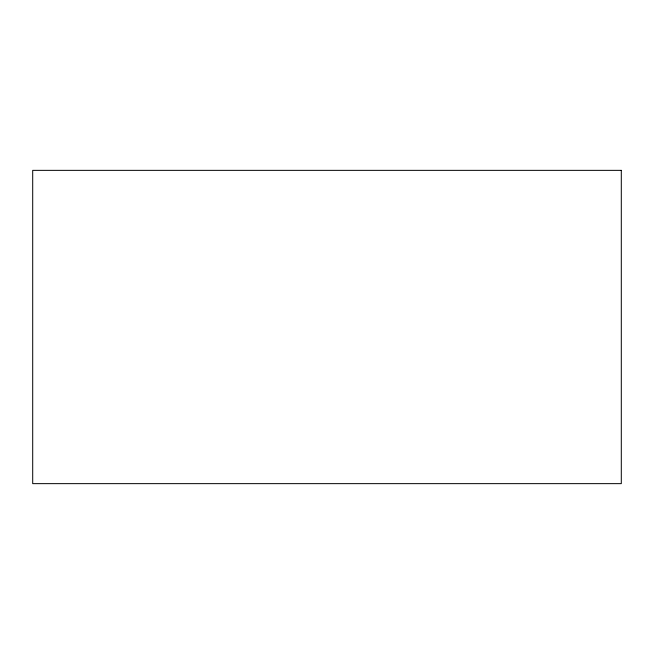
<?xml version="1.0" encoding="UTF-8"?>
<svg xmlns="http://www.w3.org/2000/svg" width="654" height="654" viewBox="0 0 654 654"><rect width="100%" height="100%" fill="white"/><g stroke="black" fill="none" stroke-linecap="round" stroke-linejoin="round"><path stroke-width="0.98" d="M621.3 170.359L32.7 170.359L32.7 483.641L621.3 483.641L621.3 170.359"/></g></svg>
